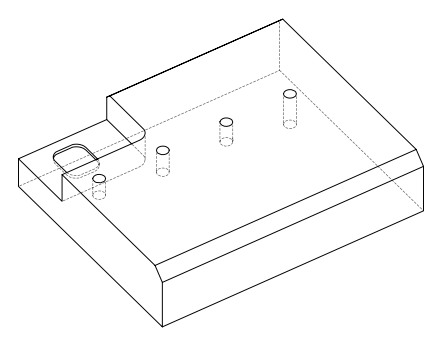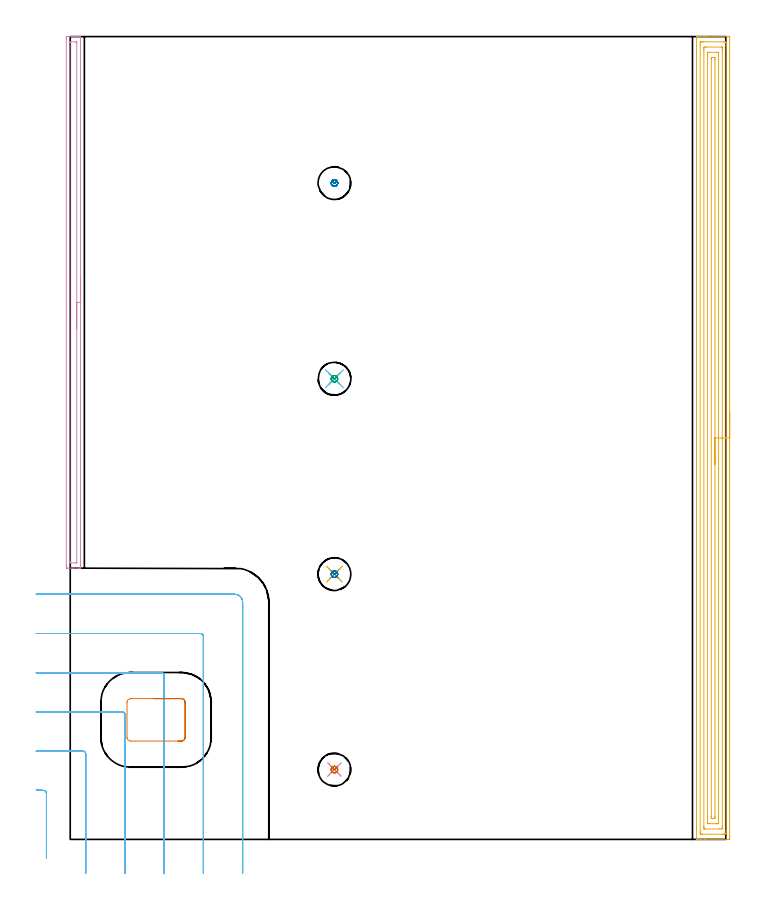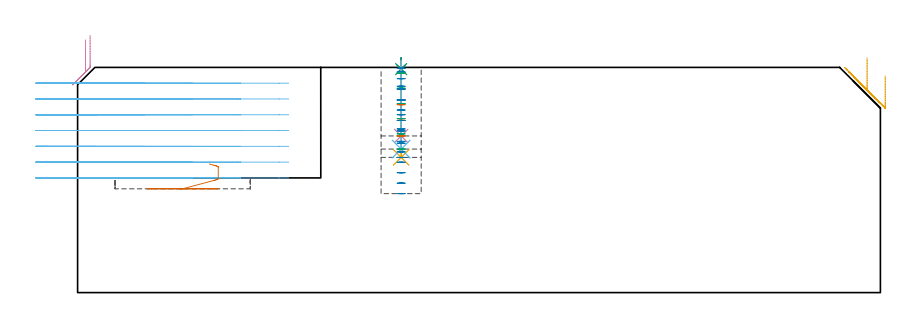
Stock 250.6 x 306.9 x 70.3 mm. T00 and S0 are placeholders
(PLAN: 14 operations, 5 tool changes, 28.4 min)
(1 SPOT_DRILL | STEP1POCKET | NXT0321_9005460120000 | 0.03 min | 1 mm3)
(2 SPOT_DRILL_1 | STEP1POCKET_1 | NXT0321_9005460120000 | 0.03 min | 1 mm3)
(3 SPOT_DRILL_2 | STEP1POCKET_2 | NXT0321_9005460120000 | 0.03 min | 1 mm3)
(4 DRILL_BLIND_HOLE_INTO_CENTER | STEP1POCKET | NXT0301_086 | 0.1 min | 2072 mm3)
(5 DRILL_BLIND_HOLE_INTO_CENTER_1 | STEP1POCKET_1 | NXT0301_086 | 0.12 min | 2766 mm3)
(6 DRILL_BLIND_HOLE_INTO_CENTER_2 | STEP1POCKET_2 | NXT0301_086 | 0.11 min | 2497 mm3)
(7 MILL_ROUGH_BLIND_HOLE_CONTOUR | STEP1POCKET | NXT0201_013 | Spiral | 0.24 min | 553 mm3)
(8 MILL_ROUGH_BLIND_HOLE_CONTOUR_1 | STEP1POCKET_1 | NXT0201_013 | Spiral | 0.34 min | 681 mm3)
(9 MILL_ROUGH_BLIND_HOLE_CONTOUR_2 | STEP1POCKET_2 | NXT0201_013 | Spiral | 0.29 min | 631 mm3)
(10 AREA_MILL | FG_CHAMFER_SURFACE | UGT0205_001 | 3.44 min | 3019 mm3)
(11 AREA_MILL_1 | FG_CHAMFER_SURFACE_1 | UGT0205_001 | 12.51 min | 24754 mm3)
(12 MILL_CORNER_NOTCH_RECTANGULAR | CORNER_NOTCH_RECTANGULAR | UGT0201_094 | Follow Part, ap 5, ae 75% | 10.25 min | 270253 mm3)
(13 MILL_RECTANGULAR_POCKET | POCKET_RECTANGULAR_STRAIGHT | UGT0201_094 | Follow Part, ap 5, ae 75% | 0.28 min | 4815 mm3)
(14 MILL_BLIND_HOLE_FROM_SOLID_MATERIAL | STEP1POCKET_3 | NXT0201_013 | Spiral | 0.62 min | 4833 mm3)
(TOOL NXT0321_9005460120000 | NC Spot Drill, 142deg, 12mm, Carbide, Uncoated | D12 PA142 FL30 Z2)
(TOOL NXT0301_086 | Carbide Drill 11.5mm [860.1-1150-035A1-MM 2214] | D11.5 PA140 FL55 Z2)
(TOOL NXT0201_013 | ENDMILL 10mm | D10 FL30 Z4)
(TOOL UGT0205_001 | Chamfer Mill 20 x 3 x 45 deg. | D20 FL50 Z2)
(TOOL UGT0201_094 | End mill 20 mm | D20 FL38 Z4)
(OP 1 SPOT_DRILL)
G17 G21 G94 G90
T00 M6
G54
G17 G0 G90 X101. Y26.7 S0 M3
G43 Z80.3 H0
G94 G81 G98 Z69.762 F250. R73.3
G80
M5
M2
(OP 2 SPOT_DRILL_1)
G17 G21 G94 G90
T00 M6
G54
G17 G0 G90 X101. Y101.4 S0 M3
G43 Z80.3 H0
G94 G81 G98 Z69.762 F250. R73.3
G80
M5
M2
(OP 3 SPOT_DRILL_2)
G17 G21 G94 G90
T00 M6
G54
G17 G0 G90 X101. Y176.1 S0 M3
G43 Z80.3 H0
G94 G81 G98 Z69.762 F250. R73.3
G80
M5
M2
(OP 4 DRILL_BLIND_HOLE_INTO_CENTER)
G17 G21 G94 G90
T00 M6
G54
G17 G0 G90 X101. Y26.7 S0 M3
G43 Z80.3 H1
G94 G81 G98 Z48.9 F250. R72.3
G80
M5
M2
(OP 5 DRILL_BLIND_HOLE_INTO_CENTER_1)
G17 G21 G94 G90
T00 M6
G54
G17 G0 G90 X101. Y101.4 S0 M3
G43 Z80.3 H1
G94 G81 G98 Z42.2 F250. R72.3
G80
M5
M2
(OP 6 DRILL_BLIND_HOLE_INTO_CENTER_2)
G17 G21 G94 G90
T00 M6
G54
G17 G0 G90 X101. Y176.1 S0 M3
G43 Z80.3 H1
G94 G81 G98 Z44.8 F250. R72.3
G80
M5
M2
(OP 7 MILL_ROUGH_BLIND_HOLE_CONTOUR)
G17 G21 G94 G90
T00 M6
G54
G17 G0 G90 X101. Y26.7 S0 M3
G43 Z80.3 H0
Z68.42
G94 G3 X101.625 Y27.325 R0.625 F250.
X101. Y27.95 R0.625
X99.75 Y26.7 R1.25
X101. Y27.95 R-1.25
X100.375 Y27.325 R0.625
X101. Y26.7 R0.625
G0 Z63.54
G3 X101.625 Y27.325 R0.625
X101. Y27.95 R0.625
X99.75 Y26.7 R1.25
X101. Y27.95 R-1.25
X100.375 Y27.325 R0.625
X101. Y26.7 R0.625
G0 Z58.66
G3 X101.625 Y27.325 R0.625
X101. Y27.95 R0.625
X99.75 Y26.7 R1.25
X101. Y27.95 R-1.25
X100.375 Y27.325 R0.625
X101. Y26.7 R0.625
G0 Z53.78
G3 X101.625 Y27.325 R0.625
X101. Y27.95 R0.625
X99.75 Y26.7 R1.25
X101. Y27.95 R-1.25
X100.375 Y27.325 R0.625
X101. Y26.7 R0.625
G0 Z48.9
G3 X101.625 Y27.325 R0.625
X101. Y27.95 R0.625
X99.75 Y26.7 R1.25
X101. Y27.95 R-1.25
X100.375 Y27.325 R0.625
X101. Y26.7 R0.625
G0 Z80.3
M5
M2
(OP 8 MILL_ROUGH_BLIND_HOLE_CONTOUR_1)
G17 G21 G94 G90
T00 M6
G54
G17 G0 G90 X101. Y101.4 S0 M3
G43 Z80.3 H0
Z68.857
G94 G3 X101.625 Y102.025 R0.625 F250.
X101. Y102.65 R0.625
X99.75 Y101.4 R1.25
X101. Y102.65 R-1.25
X100.375 Y102.025 R0.625
X101. Y101.4 R0.625
G0 Z64.414
G3 X101.625 Y102.025 R0.625
X101. Y102.65 R0.625
X99.75 Y101.4 R1.25
X101. Y102.65 R-1.25
X100.375 Y102.025 R0.625
X101. Y101.4 R0.625
G0 Z59.971
G3 X101.625 Y102.025 R0.625
X101. Y102.65 R0.625
X99.75 Y101.4 R1.25
X101. Y102.65 R-1.25
X100.375 Y102.025 R0.625
X101. Y101.4 R0.625
G0 Z55.529
G3 X101.625 Y102.025 R0.625
X101. Y102.65 R0.625
X99.75 Y101.4 R1.25
X101. Y102.65 R-1.25
X100.375 Y102.025 R0.625
X101. Y101.4 R0.625
G0 Z51.086
G3 X101.625 Y102.025 R0.625
X101. Y102.65 R0.625
X99.75 Y101.4 R1.25
X101. Y102.65 R-1.25
X100.375 Y102.025 R0.625
X101. Y101.4 R0.625
G0 Z46.643
G3 X101.625 Y102.025 R0.625
X101. Y102.65 R0.625
X99.75 Y101.4 R1.25
X101. Y102.65 R-1.25
X100.375 Y102.025 R0.625
X101. Y101.4 R0.625
G0 Z42.2
G3 X101.625 Y102.025 R0.625
X101. Y102.65 R0.625
X99.75 Y101.4 R1.25
X101. Y102.65 R-1.25
X100.375 Y102.025 R0.625
X101. Y101.4 R0.625
G0 Z80.3
M5
M2
(OP 9 MILL_ROUGH_BLIND_HOLE_CONTOUR_2)
G17 G21 G94 G90
T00 M6
G54
G17 G0 G90 X101. Y176.1 S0 M3
G43 Z80.3 H0
Z68.55
G94 G3 X101.625 Y176.725 R0.625 F250.
X101. Y177.35 R0.625
X99.75 Y176.1 R1.25
X101. Y177.35 R-1.25
X100.375 Y176.725 R0.625
X101. Y176.1 R0.625
G0 Z63.8
G3 X101.625 Y176.725 R0.625
X101. Y177.35 R0.625
X99.75 Y176.1 R1.25
X101. Y177.35 R-1.25
X100.375 Y176.725 R0.625
X101. Y176.1 R0.625
G0 Z59.05
G3 X101.625 Y176.725 R0.625
X101. Y177.35 R0.625
X99.75 Y176.1 R1.25
X101. Y177.35 R-1.25
X100.375 Y176.725 R0.625
X101. Y176.1 R0.625
G0 Z54.3
G3 X101.625 Y176.725 R0.625
X101. Y177.35 R0.625
X99.75 Y176.1 R1.25
X101. Y177.35 R-1.25
X100.375 Y176.725 R0.625
X101. Y176.1 R0.625
G0 Z49.55
G3 X101.625 Y176.725 R0.625
X101. Y177.35 R0.625
X99.75 Y176.1 R1.25
X101. Y177.35 R-1.25
X100.375 Y176.725 R0.625
X101. Y176.1 R0.625
G0 Z44.8
G3 X101.625 Y176.725 R0.625
X101. Y177.35 R0.625
X99.75 Y176.1 R1.25
X101. Y177.35 R-1.25
X100.375 Y176.725 R0.625
X101. Y176.1 R0.625
G0 Z80.3
M5
M2
(OP 10 AREA_MILL)
G17 G21 G94 G90
T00 M6
G54
G17 G0 G90 X3.9 Y215.3 S1061 M3
G43 Z80.3 H0
G94 G1 Y215.262 Z79.428 F250.
Y215.148 Z78.564
Y214.959 Z77.712
Y214.697 Z76.88
Y214.363 Z76.074
Y213.96 Z75.3
Y213.491 Z74.564
Y212.96 Z73.872
Y212.371 Z73.229
Y211.728 Z72.64
Y211.036 Z72.108
Y210.3 Z71.64
Y209.526 Z71.237
Y208.72 Z70.903
Y207.888 Z70.641
Y207.036 Z70.452
Y206.172 Z70.338
Y205.3 Z70.3
Y103.875
X3.897 Y103.708 Z70.288
X3.881 Y103.7 Z70.272
X3.517 Z69.916
X3.219 Z69.618
X2.526 Z68.921
X1.296 Z67.693
X0.758 Z67.152
X0.143 Z66.538
X-1.01 Y103.701 Z65.386
X-1.248 Y103.704 Z65.148
X-1.491 Y103.709 Z64.905
X-1.494 Y103.833 Z64.903
X-1.499 Y104.322 Z64.901
X-1.5 Y104.816 Z64.9
Y305.879
X-1.499 Y306.278 Z64.901
X-1.495 Y306.768 Z64.903
X-1.491 Y306.891 Z64.905
X-1.01 Y306.9 Z65.386
X0.758 Z67.152
X1.296 Z67.693
X1.642 Z68.038
X2.18 Z68.576
X2.526 Z68.921
X3.218 Z69.618
X3.517 Z69.917
X3.882 Y306.892 Z70.273
X3.897 Y306.891 Z70.288
X3.9 Y306.725 Z70.3
Y205.3
X2.486 Z68.886
Y105.896
X2.485 Y105.789 Z68.885
X2.482 Y105.737 Z68.882
X2.48 Y105.718 Z68.88
X2.45 Y105.71 Z68.85
X2.045 Y105.701 Z68.445
X0.278 Z66.678
X0.035 Y105.707 Z66.435
X-0.079 Y105.712 Z66.321
X-0.085 Y106.068 Z66.315
X-0.086 Y106.109 Z66.314
Y304.704
X-0.085 Y304.811 Z66.315
X-0.082 Y304.863 Z66.318
X-0.08 Y304.882 Z66.32
X-0.05 Y304.89 Z66.35
X0.355 Y304.899 Z66.755
X2.123 Z68.523
X2.365 Y304.893 Z68.765
X2.479 Y304.888 Z68.879
X2.485 Y304.532 Z68.885
X2.486 Y304.491 Z68.886
Y205.3
Y204.428 Z68.924
Y203.563 Z69.038
Y202.712 Z69.227
Y201.88 Z69.489
Y201.074 Z69.823
Y200.3 Z70.226
Y199.564 Z70.694
Y198.872 Z71.225
Y198.229 Z71.815
Y197.64 Z72.458
Y197.108 Z73.15
Y196.64 Z73.886
Y196.237 Z74.66
Y195.903 Z75.466
Y195.641 Z76.298
Y195.452 Z77.149
Y195.338 Z78.014
Y195.3 Z78.886
G0 Z80.3
M5
M2
(OP 11 AREA_MILL_1)
G17 G21 G94 G90
T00 M6
G54
G17 G0 G90 X252.1 Y163.45 S1061 M3
G43 Z80.3 H0
Z67.6
G94 G1 Y163.412 Z66.728 F250.
Y163.298 Z65.864
Y163.109 Z65.012
Y162.847 Z64.18
Y162.513 Z63.374
Y162.11 Z62.6
Y161.642 Z61.864
Y161.11 Z61.172
Y160.521 Z60.529
Y159.878 Z59.94
Y159.186 Z59.408
Y158.45 Z58.94
Y157.676 Z58.537
Y156.87 Z58.203
Y156.038 Z57.941
Y155.187 Z57.752
Y154.322 Z57.638
Y153.45 Z57.6
Y0.947
X252.099 Y0.623 Z57.601
X252.094 Y0.06 Z57.604
X252.092 Y0.008 Z57.606
X251.533 Y0. Z58.164
X242.636 Z67.059
X241.208 Z68.489
X240.857 Z68.838
X240.154 Z69.545
X239.847 Z69.852
X239.446 Y0.007 Z70.245
X239.403 Y0.01 Z70.288
X239.4 Y0.176 Z70.3
Y306.724
X239.403 Y306.89 Z70.288
X239.446 Y306.893 Z70.245
X239.847 Y306.9 Z69.852
X240.154 Z69.545
X240.857 Z68.838
X242.097 Z67.6
X242.636 Z67.059
X243.256 Z66.439
X251.533 Z58.164
X251.804 Y306.898 Z57.893
X252.092 Y306.89 Z57.606
X252.099 Y306.602 Z57.599
X252.1 Y153.45 Z57.6
X250.686 Z59.014
Y3.262
X250.683 Y2.411 Z59.017
X250.681 Y2.373 Z59.019
X250.643 Y2.01 Z59.057
X250.16 Y2.002 Z59.54
X249.754 Y2.001 Z59.946
X249.273 Y2. Z60.427
X241.746 Y2.001 Z67.954
X241.263 Y2.003 Z68.437
X240.857 Y2.01 Z68.843
X240.819 Y2.411 Z68.881
X240.817 Y2.451 Z68.883
X240.814 Y3.304 Z68.886
Y303.638
X240.817 Y304.489 Z68.883
X240.819 Y304.527 Z68.881
X240.857 Y304.89 Z68.843
X241.34 Y304.898 Z68.36
X241.746 Y304.899 Z67.954
X242.227 Y304.9 Z67.473
X249.754 Y304.899 Z59.946
X250.237 Y304.897 Z59.463
X250.643 Y304.89 Z59.057
X250.681 Y304.489 Z59.019
X250.683 Y304.449 Z59.017
X250.686 Y303.596 Z59.014
Y153.45
X249.272 Z60.428
X249.271 Y5.092 Z60.429
X249.269 Y4.685 Z60.431
X249.265 Y4.198 Z60.435
X249.252 Y4.01 Z60.448
X249.059 Y4.002 Z60.641
X248.864 Y4.001 Z60.836
X248.171 Y4. Z61.529
X242.636 Y4.001 Z67.064
X242.439 Y4.005 Z67.261
X242.308 Y4.01 Z67.392
X242.235 Y4.021 Z67.465
X242.233 Y4.062 Z67.467
X242.231 Y4.198 Z67.469
X242.229 Y4.607 Z67.471
X242.228 Y5.092 Z67.472
X242.229 Y301.808 Z67.471
X242.231 Y302.215 Z67.469
X242.235 Y302.702 Z67.465
X242.248 Y302.89 Z67.452
X242.441 Y302.898 Z67.259
X242.636 Y302.899 Z67.064
X243.329 Y302.9 Z66.371
X248.864 Y302.899 Z60.836
X249.061 Y302.895 Z60.639
X249.192 Y302.89 Z60.508
X249.265 Y302.879 Z60.435
X249.267 Y302.838 Z60.433
X249.27 Y302.702 Z60.43
X249.271 Y302.293 Z60.429
X249.272 Y301.808 Z60.428
Y153.45
X247.857 Z61.843
Y6.879
X247.851 Y6.11 Z61.849
X247.844 Y6.01 Z61.856
X247.741 Y6.005 Z61.959
X247.522 Y6.002 Z62.178
X247.085 Y6. Z62.615
X244.415 Z65.285
X243.972 Y6.002 Z65.728
X243.758 Y6.005 Z65.942
X243.657 Y6.01 Z66.043
X243.65 Y6.08 Z66.05
X243.643 Y6.761 Z66.057
Y6.879
Y300.021
X243.649 Y300.79 Z66.051
X243.656 Y300.89 Z66.044
X243.759 Y300.895 Z65.941
X243.978 Y300.898 Z65.722
X244.415 Y300.9 Z65.285
X247.085 Z62.615
X247.528 Y300.898 Z62.172
X247.742 Y300.895 Z61.958
X247.843 Y300.89 Z61.857
X247.85 Y300.82 Z61.85
X247.857 Y300.139 Z61.843
Y300.021
Y153.45
X246.443 Z63.257
Y8.667
X246.442 Y8.419 Z63.258
X246.439 Y8.168 Z63.261
X246.436 Y8.012 Z63.264
X246.361 Y8.008 Z63.339
X246.195 Y8.003 Z63.505
X245.968 Y8.001 Z63.732
X245.305 Y8.002 Z64.395
X245.074 Y8.005 Z64.626
X245.063 Y8.015 Z64.637
X245.06 Y8.019 Z64.64
X245.057 Y8.667 Z64.643
Y8.916
Y298.233
X245.058 Y298.482 Z64.642
X245.061 Y298.732 Z64.639
X245.064 Y298.889 Z64.636
X245.139 Y298.892 Z64.561
X245.305 Y298.897 Z64.395
X245.532 Y298.899 Z64.168
X246.195 Y298.898 Z63.505
X246.426 Y298.895 Z63.274
X246.437 Y298.885 Z63.263
X246.44 Y298.881 Z63.26
X246.443 Y298.233 Z63.257
Y297.984
Y153.45
Y152.578 Z63.295
Y151.714 Z63.409
Y150.862 Z63.598
Y150.03 Z63.86
Y149.224 Z64.194
Y148.45 Z64.597
Y147.714 Z65.065
Y147.022 Z65.596
Y146.379 Z66.186
Y145.79 Z66.829
Y145.259 Z67.521
Y144.79 Z68.257
Y144.387 Z69.031
Y144.053 Z69.837
Y143.791 Z70.669
Y143.602 Z71.52
Y143.488 Z72.385
Y143.45 Z73.257
G0 Z80.3
M5
M2
(OP 12 MILL_CORNER_NOTCH_RECTANGULAR)
G17 G21 G94 G90
T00 M6
G54
G17 G0 G90 X-9.1 Y-7.146 S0 M3
G43 Z80.3 H0
Z65.371
G94 G1 Y-4.146 F250.
Y17.706 F500.
G3 X-10. Y18.695 R1.
G1 X-12.985 Y18.995 F250.
G0 Z80.3
X5.9 Y-13.
Z65.371
G1 Y-10.
Y32.705 F500.
G3 X4.905 Y33.7 R1.
G1 X-10.
X-13. F250.
G0 Z80.3
X20.9 Y-13.
Z65.371
G1 Y-10.
Y47.705 F500.
G3 X19.905 Y48.7 R1.
G1 X-10.
X-13. F250.
G0 Z80.3
X35.9 Y-13.
Z65.371
G1 Y-10.
Y62.705 F500.
G3 X34.905 Y63.7 R1.
G1 X-10.
X-13. F250.
G0 Z80.3
X50.9 Y-13.
Z65.371
G1 Y-10.
Y77.704 F500.
G3 X49.904 Y78.7 R1.
G1 X-10.
X-13. F250.
G0 Z80.3
X65.9 Y-13.
Z65.371
G1 Y-10.
Y90.7 F500.
G3 X62.9 Y93.7 R3.
G1 X-10.
X-13. F250.
G0 Z80.3
X-9.1 Y-7.146
Z60.443
G1 Y-4.146
Y17.706 F500.
G3 X-10. Y18.695 R1.
G1 X-12.985 Y18.995 F250.
G0 Z80.3
X5.9 Y-13.
Z60.443
G1 Y-10.
Y32.705 F500.
G3 X4.905 Y33.7 R1.
G1 X-10.
X-13. F250.
G0 Z80.3
X20.9 Y-13.
Z60.443
G1 Y-10.
Y47.705 F500.
G3 X19.905 Y48.7 R1.
G1 X-10.
X-13. F250.
G0 Z80.3
X35.9 Y-13.
Z60.443
G1 Y-10.
Y62.705 F500.
G3 X34.905 Y63.7 R1.
G1 X-10.
X-13. F250.
G0 Z80.3
X50.9 Y-13.
Z60.443
G1 Y-10.
Y77.704 F500.
G3 X49.904 Y78.7 R1.
G1 X-10.
X-13. F250.
G0 Z80.3
X65.9 Y-13.
Z60.443
G1 Y-10.
Y90.7 F500.
G3 X62.9 Y93.7 R3.
G1 X-10.
X-13. F250.
G0 Z80.3
X-9.1 Y-7.146
Z55.514
G1 Y-4.146
Y17.706 F500.
G3 X-10. Y18.695 R1.
G1 X-12.985 Y18.995 F250.
G0 Z80.3
X5.9 Y-13.
Z55.514
G1 Y-10.
Y32.705 F500.
G3 X4.905 Y33.7 R1.
G1 X-10.
X-13. F250.
G0 Z80.3
X20.9 Y-13.
Z55.514
G1 Y-10.
Y47.705 F500.
G3 X19.905 Y48.7 R1.
G1 X-10.
X-13. F250.
G0 Z80.3
X35.9 Y-13.
Z55.514
G1 Y-10.
Y62.705 F500.
G3 X34.905 Y63.7 R1.
G1 X-10.
X-13. F250.
G0 Z80.3
X50.9 Y-13.
Z55.514
G1 Y-10.
Y77.704 F500.
G3 X49.904 Y78.7 R1.
G1 X-10.
X-13. F250.
G0 Z80.3
X65.9 Y-13.
Z55.514
G1 Y-10.
Y90.7 F500.
G3 X62.9 Y93.7 R3.
G1 X-10.
X-13. F250.
G0 Z80.3
X-9.1 Y-7.146
Z50.586
G1 Y-4.146
Y17.706 F500.
G3 X-10. Y18.695 R1.
G1 X-12.985 Y18.995 F250.
G0 Z80.3
X5.9 Y-13.
Z50.586
G1 Y-10.
Y32.705 F500.
G3 X4.905 Y33.7 R1.
G1 X-10.
X-13. F250.
G0 Z80.3
X20.9 Y-13.
Z50.586
G1 Y-10.
Y47.705 F500.
G3 X19.905 Y48.7 R1.
G1 X-10.
X-13. F250.
G0 Z80.3
X35.9 Y-13.
Z50.586
G1 Y-10.
Y62.705 F500.
G3 X34.905 Y63.7 R1.
G1 X-10.
X-13. F250.
G0 Z80.3
X50.9 Y-13.
Z50.586
G1 Y-10.
Y77.704 F500.
G3 X49.904 Y78.7 R1.
G1 X-10.
X-13. F250.
G0 Z80.3
X65.9 Y-13.
Z50.586
G1 Y-10.
Y90.7 F500.
G3 X62.9 Y93.7 R3.
G1 X-10.
X-13. F250.
G0 Z80.3
X-9.1 Y-7.146
Z45.657
G1 Y-4.146
Y17.706 F500.
G3 X-10. Y18.695 R1.
G1 X-12.985 Y18.995 F250.
G0 Z80.3
X5.9 Y-13.
Z45.657
G1 Y-10.
Y32.705 F500.
G3 X4.905 Y33.7 R1.
G1 X-10.
X-13. F250.
G0 Z80.3
X20.9 Y-13.
Z45.657
G1 Y-10.
Y47.705 F500.
G3 X19.905 Y48.7 R1.
G1 X-10.
X-13. F250.
G0 Z80.3
X35.9 Y-13.
Z45.657
G1 Y-10.
Y62.705 F500.
G3 X34.905 Y63.7 R1.
G1 X-10.
X-13. F250.
G0 Z80.3
X50.9 Y-13.
Z45.657
G1 Y-10.
Y77.704 F500.
G3 X49.904 Y78.7 R1.
G1 X-10.
X-13. F250.
G0 Z80.3
X65.9 Y-13.
Z45.657
G1 Y-10.
Y90.7 F500.
G3 X62.9 Y93.7 R3.
G1 X-10.
X-13. F250.
G0 Z80.3
X-9.1 Y-7.146
Z40.729
G1 Y-4.146
Y17.706 F500.
G3 X-10. Y18.695 R1.
G1 X-12.985 Y18.995 F250.
G0 Z80.3
X5.9 Y-13.
Z40.729
G1 Y-10.
Y32.705 F500.
G3 X4.905 Y33.7 R1.
G1 X-10.
X-13. F250.
G0 Z80.3
X20.9 Y-13.
Z40.729
G1 Y-10.
Y47.705 F500.
G3 X19.905 Y48.7 R1.
G1 X-10.
X-13. F250.
G0 Z80.3
X35.9 Y-13.
Z40.729
G1 Y-10.
Y62.705 F500.
G3 X34.905 Y63.7 R1.
G1 X-10.
X-13. F250.
G0 Z80.3
X50.9 Y-13.
Z40.729
G1 Y-10.
Y77.704 F500.
G3 X49.904 Y78.7 R1.
G1 X-10.
X-13. F250.
G0 Z80.3
X65.9 Y-13.
Z40.729
G1 Y-10.
Y90.7 F500.
G3 X62.9 Y93.7 R3.
G1 X-10.
X-13. F250.
G0 Z80.3
X-9.1 Y-7.146
Z35.8
G1 Y-4.146
Y17.706 F500.
G3 X-10. Y18.695 R1.
G1 X-12.985 Y18.995 F250.
G0 Z80.3
X5.9 Y-13.
Z35.8
G1 Y-10.
Y32.705 F500.
G3 X4.905 Y33.7 R1.
G1 X-10.
X-13. F250.
G0 Z80.3
X20.9 Y-13.
Z35.8
G1 Y-10.
Y47.705 F500.
G3 X19.905 Y48.7 R1.
G1 X-10.
X-13. F250.
G0 Z80.3
X35.9 Y-13.
Z35.8
G1 Y-10.
Y62.705 F500.
G3 X34.905 Y63.7 R1.
G1 X-10.
X-13. F250.
G0 Z80.3
X50.9 Y-13.
Z35.8
G1 Y-10.
Y77.704 F500.
G3 X49.904 Y78.7 R1.
G1 X-10.
X-13. F250.
G0 Z80.3
X65.9 Y-13.
Z35.8
G1 Y-10.
Y90.7 F500.
G3 X62.9 Y93.7 R3.
G1 X-10.
X-13. F250.
G0 Z80.3
M5
M2
(OP 13 MILL_RECTANGULAR_POCKET)
G17 G21 G94 G90
T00 M6
G54
G17 G0 G90 X41.128 Y37.6 S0 M3
G43 Z80.3 H0
Z40.137
G94 G1 X42.618 Z39.738 F250.
X42.939 Y37.665 Z39.65
X43.236 Y37.803 Z39.563
X43.493 Y38.007 Z39.475
X43.697 Y38.264 Z39.387
X43.835 Y38.561 Z39.299
X43.9 Y38.882 Z39.211
Y52.518 Z35.557
X43.835 Y52.839 Z35.47
X43.697 Y53.136 Z35.382
X43.493 Y53.393 Z35.294
X43.236 Y53.597 Z35.206
X42.939 Y53.735 Z35.119
X42.618 Y53.8 Z35.031
X42.5 Z34.999
X32.8 Z32.4
X23.1 F500.
G3 X21.7 Y52.4 R1.4
G1 Y39.
G3 X23.1 Y37.6 R1.4
G1 X42.5
G3 X43.9 Y39. R1.4
G1 Y52.4
G3 X42.5 Y53.8 R1.4
G1 X32.8
X31.8
G0 Z80.3
M5
M2
(OP 14 MILL_BLIND_HOLE_FROM_SOLID_MATERIAL)
G17 G21 G94 G90
T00 M6
G54
G17 G0 G90 X101. Y250.9 S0 M3
G43 Z80.3 H0
Z70.038
G94 G3 X101.625 Y251.525 R0.625 F250.
X101. Y252.15 R0.625
X99.75 Y250.9 R1.25
X101. Y252.15 R-1.25
X100.375 Y251.525 R0.625
X101. Y250.9 R0.625
G0 Z66.777
G3 X101.625 Y251.525 R0.625
X101. Y252.15 R0.625
X99.75 Y250.9 R1.25
X101. Y252.15 R-1.25
X100.375 Y251.525 R0.625
X101. Y250.9 R0.625
G0 Z63.515
G3 X101.625 Y251.525 R0.625
X101. Y252.15 R0.625
X99.75 Y250.9 R1.25
X101. Y252.15 R-1.25
X100.375 Y251.525 R0.625
X101. Y250.9 R0.625
G0 Z60.254
G3 X101.625 Y251.525 R0.625
X101. Y252.15 R0.625
X99.75 Y250.9 R1.25
X101. Y252.15 R-1.25
X100.375 Y251.525 R0.625
X101. Y250.9 R0.625
G0 Z56.992
G3 X101.625 Y251.525 R0.625
X101. Y252.15 R0.625
X99.75 Y250.9 R1.25
X101. Y252.15 R-1.25
X100.375 Y251.525 R0.625
X101. Y250.9 R0.625
G0 Z53.731
G3 X101.625 Y251.525 R0.625
X101. Y252.15 R0.625
X99.75 Y250.9 R1.25
X101. Y252.15 R-1.25
X100.375 Y251.525 R0.625
X101. Y250.9 R0.625
G0 Z50.469
G3 X101.625 Y251.525 R0.625
X101. Y252.15 R0.625
X99.75 Y250.9 R1.25
X101. Y252.15 R-1.25
X100.375 Y251.525 R0.625
X101. Y250.9 R0.625
G0 Z47.208
G3 X101.625 Y251.525 R0.625
X101. Y252.15 R0.625
X99.75 Y250.9 R1.25
X101. Y252.15 R-1.25
X100.375 Y251.525 R0.625
X101. Y250.9 R0.625
G0 Z43.946
G3 X101.625 Y251.525 R0.625
X101. Y252.15 R0.625
X99.75 Y250.9 R1.25
X101. Y252.15 R-1.25
X100.375 Y251.525 R0.625
X101. Y250.9 R0.625
G0 Z40.685
G3 X101.625 Y251.525 R0.625
X101. Y252.15 R0.625
X99.75 Y250.9 R1.25
X101. Y252.15 R-1.25
X100.375 Y251.525 R0.625
X101. Y250.9 R0.625
G0 Z37.423
G3 X101.625 Y251.525 R0.625
X101. Y252.15 R0.625
X99.75 Y250.9 R1.25
X101. Y252.15 R-1.25
X100.375 Y251.525 R0.625
X101. Y250.9 R0.625
G0 Z34.162
G3 X101.625 Y251.525 R0.625
X101. Y252.15 R0.625
X99.75 Y250.9 R1.25
X101. Y252.15 R-1.25
X100.375 Y251.525 R0.625
X101. Y250.9 R0.625
G0 Z30.9
G3 X101.625 Y251.525 R0.625
X101. Y252.15 R0.625
X99.75 Y250.9 R1.25
X101. Y252.15 R-1.25
X100.375 Y251.525 R0.625
X101. Y250.9 R0.625
G0 Z80.3
M5
M2
